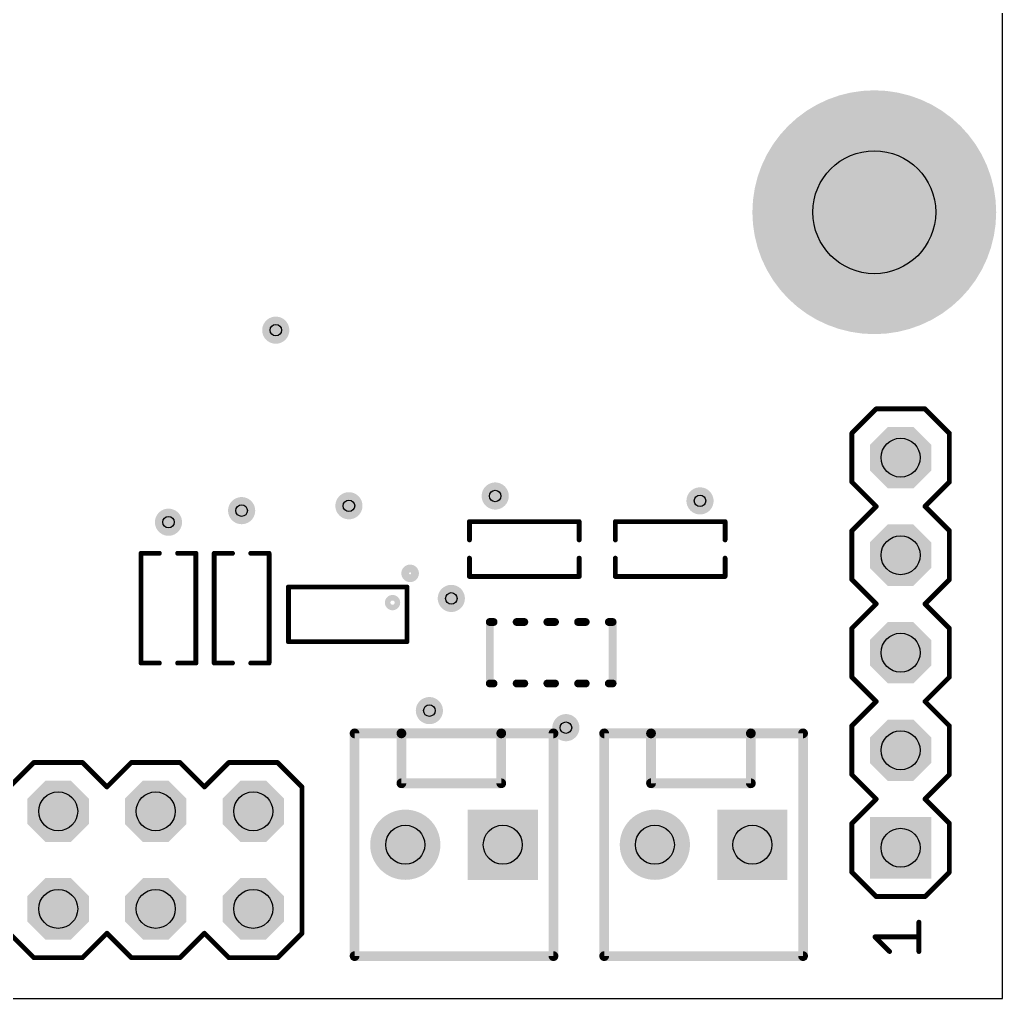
# Model space of a CAD drawing. Extents: x -132 to 146, y -142 to 112.
# Drawn here: x 120.46 to 146.05, y 0 to 25.49 of the extents above; entities that cross this region are included whole.
import ezdxf

# ---------------------------------------------------------------- set-up
doc = ezdxf.new("R2010")
doc.units = 0
for name, color, linetype in [('17', 82, 'CONTINUOUS'), ('18', 82, 'CONTINUOUS'), ('20', 7, 'CONTINUOUS'), ('21', 253, 'CONTINUOUS'), ('44', 253, 'CONTINUOUS')]:
    doc.layers.add(name, color=color, linetype=linetype)

# ---------------------------------------------------------------- blocks, each defined once
blk = doc.blocks.new('ROUNDP')
at = {"const_width": 0.5}
blk.add_lwpolyline([(0, -0.25, 1), (0, 0.25, 1), (0, -0.25)], format="xyb", dxfattribs=at)
blk = doc.blocks.new('OCTAGONP')
at = {"const_width": 0.5}
blk.add_lwpolyline([(-0.25, -0.1036), (-0.25, 0.1036), (-0.1036, 0.25), (0.1036, 0.25), (0.25, 0.1036), (0.25, -0.1036), (0.1036, -0.25), (-0.1036, -0.25), (-0.25, -0.1036), (-0.25, 0.1036)], dxfattribs=at)
blk = doc.blocks.new('SQUAREP')
blk.add_solid([(-0.5, -0.5), (0.5, -0.5), (-0.5, 0.5), (0.5, 0.5)])
blk = doc.blocks.new('ROUNDV')
at = {"const_width": 0.5}
blk.add_lwpolyline([(0, -0.25, 1), (0, 0.25, 1), (0, -0.25)], format="xyb", dxfattribs=at)

msp = doc.modelspace()

# ---------------------------------------------------------------- linework, layer by layer
at = {"layer": '20'}
for p, q in [((146.05, 0), (146.05, 101.9)), ((0, 0), (146.05, 0))]:
    msp.add_line(p, q, dxfattribs=at)
at = {"layer": '21'}
for points, const_width in [([(142.13, 14.715), (142.765, 15.35)], 0.127), ([(142.765, 15.35), (144.035, 15.35)], 0.127), ([(144.035, 15.35), (144.67, 14.715)], 0.127), ([(142.13, 13.445), (142.13, 14.715)], 0.127), ([(144.67, 14.715), (144.67, 13.445)], 0.127), ([(142.765, 12.81), (142.13, 13.445)], 0.127), ([(144.67, 13.445), (144.035, 12.81)], 0.127), ([(142.13, 12.175), (142.765, 12.81)], 0.127), ([(144.035, 12.81), (144.67, 12.175)], 0.127), ([(135.0288, 12.4144), (132.1712, 12.4144)], 0.127), ([(132.1712, 12.4144), (132.1712, 11.9381)], 0.127), ([(135.0288, 11.9381), (135.0288, 12.4144)], 0.127), ([(135.9712, 11.9381), (135.9712, 12.4144)], 0.127), ([(135.9712, 12.4144), (138.8288, 12.4144)], 0.127), ([(138.8288, 12.4144), (138.8288, 11.9381)], 0.127), ([(142.13, 10.905), (142.13, 12.175)], 0.127), ([(144.67, 12.175), (144.67, 10.905)], 0.127), ([(123.6186, 8.7312), (123.6186, 11.5888)], 0.127), ([(123.6186, 11.5888), (124.0949, 11.5888)], 0.127), ([(125.0474, 11.5888), (124.5711, 11.5888)], 0.127), ([(125.0474, 8.7312), (125.0474, 11.5888)], 0.127), ([(125.5236, 8.7312), (125.5236, 11.5888)], 0.127), ([(125.5236, 11.5888), (125.9999, 11.5888)], 0.127), ([(126.9524, 11.5888), (126.4761, 11.5888)], 0.127), ([(126.9524, 8.7312), (126.9524, 11.5888)], 0.127), ([(132.1712, 10.9856), (132.1712, 11.4619)], 0.127), ([(135.0288, 11.4619), (135.0288, 10.9856)], 0.127), ([(135.9712, 11.4619), (135.9712, 10.9856)], 0.127), ([(138.8288, 10.9856), (138.8288, 11.4619)], 0.127), ([(135.0288, 10.9856), (132.1712, 10.9856)], 0.127), ([(135.9712, 10.9856), (138.8288, 10.9856)], 0.127), ([(127.4562, 9.2874), (127.4562, 10.7124)], 0.127), ([(127.4562, 10.7124), (130.5438, 10.7124)], 0.127), ([(130.5438, 10.7124), (130.5438, 9.2874)], 0.127), ([(142.13, 10.905), (142.765, 10.27)], 0.127), ([(144.035, 10.27), (144.67, 10.905)], 0.127), ([(142.13, 9.635), (142.765, 10.27)], 0.127), ([(144.035, 10.27), (144.67, 9.635)], 0.127), ([(132.7, 8.2), (132.7, 9.8)], 0.2032), ([(132.7, 9.8), (132.8, 9.8)], 0.2032), ([(133.6, 9.8), (133.4, 9.8)], 0.2032), ([(134.4, 9.8), (134.2, 9.8)], 0.2032), ([(135.2, 9.8), (135, 9.8)], 0.2032), ([(135.8, 9.8), (135.9, 9.8)], 0.2032), ([(135.9, 9.8), (135.9, 8.2)], 0.2032), ([(142.13, 8.365), (142.13, 9.635)], 0.127), ([(144.67, 9.635), (144.67, 8.365)], 0.127), ([(130.5438, 9.2874), (127.4562, 9.2874)], 0.127), ([(124.0949, 8.7312), (123.6186, 8.7312)], 0.127), ([(124.5711, 8.7312), (125.0474, 8.7312)], 0.127), ([(125.9999, 8.7312), (125.5236, 8.7312)], 0.127), ([(126.4761, 8.7312), (126.9524, 8.7312)], 0.127), ([(132.8, 8.2), (132.7, 8.2)], 0.2032), ([(133.4, 8.2), (133.6, 8.2)], 0.2032), ([(134.2, 8.2), (134.4, 8.2)], 0.2032), ([(135, 8.2), (135.2, 8.2)], 0.2032), ([(135.9, 8.2), (135.8, 8.2)], 0.2032), ([(142.765, 7.73), (142.13, 8.365)], 0.127), ([(144.67, 8.365), (144.035, 7.73)], 0.127), ([(142.13, 7.095), (142.765, 7.73)], 0.127), ([(144.035, 7.73), (144.67, 7.095)], 0.127), ([(129.18, 6.9), (130.4, 6.9)], 0.254), ([(129.18, 1.1), (129.18, 6.9)], 0.254), ([(130.4, 6.9), (133, 6.9)], 0.254), ([(130.4, 6.9), (130.4, 5.6)], 0.254), ([(133, 6.9), (134.36, 6.9)], 0.254), ([(133, 5.6), (133, 6.9)], 0.254), ([(134.36, 6.9), (134.36, 1.1)], 0.254), ([(135.68, 6.9), (136.9, 6.9)], 0.254), ([(135.68, 1.1), (135.68, 6.9)], 0.254), ([(136.9, 6.9), (139.5, 6.9)], 0.254), ([(136.9, 6.9), (136.9, 5.6)], 0.254), ([(139.5, 6.9), (140.86, 6.9)], 0.254), ([(139.5, 5.6), (139.5, 6.9)], 0.254), ([(140.86, 6.9), (140.86, 1.1)], 0.254), ([(142.13, 5.825), (142.13, 7.095)], 0.127), ([(144.67, 7.095), (144.67, 5.825)], 0.127), ([(120.825, 6.14), (120.19, 5.505)], 0.127), ([(120.825, 6.14), (122.095, 6.14)], 0.127), ([(122.095, 6.14), (122.73, 5.505)], 0.127), ([(122.73, 5.505), (123.365, 6.14)], 0.127), ([(123.365, 6.14), (124.635, 6.14)], 0.127), ([(124.635, 6.14), (125.27, 5.505)], 0.127), ([(125.27, 5.505), (125.905, 6.14)], 0.127), ([(125.905, 6.14), (127.175, 6.14)], 0.127), ([(127.175, 6.14), (127.81, 5.505)], 0.127), ([(142.765, 5.19), (142.13, 5.825)], 0.127), ([(144.67, 5.825), (144.035, 5.19)], 0.127), ([(130.4, 5.6), (133, 5.6)], 0.254), ([(136.9, 5.6), (139.5, 5.6)], 0.254), ([(127.81, 5.505), (127.81, 1.695)], 0.127), ([(142.13, 4.555), (142.765, 5.19)], 0.127), ([(144.035, 5.19), (144.67, 4.555)], 0.127), ([(142.13, 3.285), (142.13, 4.555)], 0.127), ([(144.67, 4.555), (144.67, 3.285)], 0.127), ([(142.13, 3.285), (142.765, 2.65)], 0.127), ([(144.035, 2.65), (144.67, 3.285)], 0.127), ([(142.765, 2.65), (144.035, 2.65)], 0.127), ([(143.8763, 1.2198), (143.8763, 1.9825)], 0.127), ([(120.19, 1.695), (120.825, 1.06)], 0.127), ([(122.73, 1.695), (122.095, 1.06)], 0.127), ([(123.365, 1.06), (122.73, 1.695)], 0.127), ([(125.27, 1.695), (124.635, 1.06)], 0.127), ([(125.905, 1.06), (125.27, 1.695)], 0.127), ([(127.81, 1.695), (127.175, 1.06)], 0.127), ([(143.1137, 1.2198), (142.7323, 1.6011)], 0.127), ([(142.7323, 1.6011), (143.8763, 1.6011)], 0.127), ([(122.095, 1.06), (120.825, 1.06)], 0.127), ([(124.635, 1.06), (123.365, 1.06)], 0.127), ([(127.175, 1.06), (125.905, 1.06)], 0.127), ([(134.36, 1.1), (129.18, 1.1)], 0.254), ([(140.86, 1.1), (135.68, 1.1)], 0.254)]:
    msp.add_lwpolyline(points, dxfattribs=dict(at, const_width=const_width))
for points, const_width in [([(142.765, 15.3818, 1), (142.765, 15.3183)], 0.0635), ([(142.7875, 15.3275, 1), (142.7425, 15.3725)], 0.0635), ([(144.0575, 15.3725, 1), (144.0125, 15.3275)], 0.0635), ([(144.035, 15.3183, 1), (144.035, 15.3818)], 0.0635), ([(142.1075, 14.7375, 1), (142.1525, 14.6925)], 0.0635), ([(142.1617, 14.715, 1), (142.0983, 14.715)], 0.0635), ([(144.7018, 14.715, 1), (144.6383, 14.715)], 0.0635), ([(144.6475, 14.6925, 1), (144.6925, 14.7375)], 0.0635), ([(142.1525, 13.4675, 1), (142.1075, 13.4225)], 0.0635), ([(142.0983, 13.445, 1), (142.1617, 13.445)], 0.0635), ([(144.6383, 13.445, 1), (144.7018, 13.445)], 0.0635), ([(144.6925, 13.4225, 1), (144.6475, 13.4675)], 0.0635), ([(142.7875, 12.7875, 1), (142.7425, 12.8325)], 0.0635), ([(142.7425, 12.7875, 1), (142.7875, 12.8325)], 0.0635), ([(144.0575, 12.8325, 1), (144.0125, 12.7875)], 0.0635), ([(144.0125, 12.8325, 1), (144.0575, 12.7875)], 0.0635), ([(132.1712, 12.4462, 1), (132.1712, 12.3826)], 0.0635), ([(132.2029, 12.4144, 1), (132.1395, 12.4144)], 0.0635), ([(135.0606, 12.4144, 1), (134.9971, 12.4144)], 0.0635), ([(135.0288, 12.3826, 1), (135.0288, 12.4462)], 0.0635), ([(135.9712, 12.4462, 1), (135.9712, 12.3826)], 0.0635), ([(136.0029, 12.4144, 1), (135.9395, 12.4144)], 0.0635), ([(138.8605, 12.4144, 1), (138.7971, 12.4144)], 0.0635), ([(138.8288, 12.3826, 1), (138.8288, 12.4462)], 0.0635), ([(142.1075, 12.1975, 1), (142.1525, 12.1525)], 0.0635), ([(142.1617, 12.175, 1), (142.0983, 12.175)], 0.0635), ([(144.7018, 12.175, 1), (144.6383, 12.175)], 0.0635), ([(144.6475, 12.1525, 1), (144.6925, 12.1975)], 0.0635), ([(132.1395, 11.9381, 1), (132.2029, 11.9381)], 0.0635), ([(134.9971, 11.9381, 1), (135.0606, 11.9381)], 0.0635), ([(135.9395, 11.9381, 1), (136.0029, 11.9381)], 0.0635), ([(138.7971, 11.9381, 1), (138.8605, 11.9381)], 0.0635), ([(123.6504, 11.5888, 1), (123.5868, 11.5888)], 0.0635), ([(123.6186, 11.6206, 1), (123.6186, 11.5571)], 0.0635), ([(124.0949, 11.5571, 1), (124.0949, 11.6206)], 0.0635), ([(124.5711, 11.6206, 1), (124.5711, 11.5571)], 0.0635), ([(125.0792, 11.5888, 1), (125.0157, 11.5888)], 0.0635), ([(125.0474, 11.5571, 1), (125.0474, 11.6206)], 0.0635), ([(125.5554, 11.5888, 1), (125.4918, 11.5888)], 0.0635), ([(125.5236, 11.6206, 1), (125.5236, 11.5571)], 0.0635), ([(125.9999, 11.5571, 1), (125.9999, 11.6206)], 0.0635), ([(126.4761, 11.6206, 1), (126.4761, 11.5571)], 0.0635), ([(126.9842, 11.5888, 1), (126.9207, 11.5888)], 0.0635), ([(126.9524, 11.5571, 1), (126.9524, 11.6206)], 0.0635), ([(132.2029, 11.4619, 1), (132.1395, 11.4619)], 0.0635), ([(135.0606, 11.4619, 1), (134.9971, 11.4619)], 0.0635), ([(136.0029, 11.4619, 1), (135.9395, 11.4619)], 0.0635), ([(138.8605, 11.4619, 1), (138.7971, 11.4619)], 0.0635), ([(130.6256, 10.9652, 1), (130.6256, 11.1684, 1), (130.6256, 10.9652)], 0.254), ([(132.1712, 11.0174, 1), (132.1712, 10.9538)], 0.0635), ([(132.1395, 10.9856, 1), (132.2029, 10.9856)], 0.0635), ([(134.9971, 10.9856, 1), (135.0606, 10.9856)], 0.0635), ([(135.0288, 10.9538, 1), (135.0288, 11.0174)], 0.0635), ([(135.9712, 11.0174, 1), (135.9712, 10.9538)], 0.0635), ([(135.9395, 10.9856, 1), (136.0029, 10.9856)], 0.0635), ([(138.7971, 10.9856, 1), (138.8605, 10.9856)], 0.0635), ([(138.8288, 10.9538, 1), (138.8288, 11.0174)], 0.0635), ([(127.4562, 10.7442, 1), (127.4562, 10.6806)], 0.0635), ([(127.488, 10.7124, 1), (127.4245, 10.7124)], 0.0635), ([(130.5755, 10.7124, 1), (130.5121, 10.7124)], 0.0635), ([(130.5438, 10.6806, 1), (130.5438, 10.7442)], 0.0635), ([(142.1525, 10.9275, 1), (142.1075, 10.8825)], 0.0635), ([(142.0983, 10.905, 1), (142.1617, 10.905)], 0.0635), ([(144.6383, 10.905, 1), (144.7018, 10.905)], 0.0635), ([(144.6925, 10.8825, 1), (144.6475, 10.9275)], 0.0635), ([(130.1684, 10.233, 1), (130.1684, 10.3766, 1), (130.1684, 10.233)], 0.254), ([(142.7875, 10.2475, 1), (142.7425, 10.2925)], 0.0635), ([(142.7425, 10.2475, 1), (142.7875, 10.2925)], 0.0635), ([(144.0575, 10.2925, 1), (144.0125, 10.2475)], 0.0635), ([(144.0125, 10.2925, 1), (144.0575, 10.2475)], 0.0635), ([(132.7508, 9.8, 1), (132.6492, 9.8)], 0.1016), ([(132.7, 9.8508, 1), (132.7, 9.7492)], 0.1016), ([(132.8, 9.7492, 1), (132.8, 9.8508)], 0.1016), ([(133.4, 9.8508, 1), (133.4, 9.7492)], 0.1016), ([(133.6, 9.7492, 1), (133.6, 9.8508)], 0.1016), ([(134.2, 9.8508, 1), (134.2, 9.7492)], 0.1016), ([(134.4, 9.7492, 1), (134.4, 9.8508)], 0.1016), ([(135, 9.8508, 1), (135, 9.7492)], 0.1016), ([(135.2, 9.7492, 1), (135.2, 9.8508)], 0.1016), ([(135.8, 9.8508, 1), (135.8, 9.7492)], 0.1016), ([(135.9508, 9.8, 1), (135.8492, 9.8)], 0.1016), ([(135.9, 9.7492, 1), (135.9, 9.8508)], 0.1016), ([(142.1075, 9.6575, 1), (142.1525, 9.6125)], 0.0635), ([(142.1617, 9.635, 1), (142.0983, 9.635)], 0.0635), ([(144.7018, 9.635, 1), (144.6383, 9.635)], 0.0635), ([(144.6475, 9.6125, 1), (144.6925, 9.6575)], 0.0635), ([(127.4562, 9.3192, 1), (127.4562, 9.2556)], 0.0635), ([(127.4245, 9.2874, 1), (127.488, 9.2874)], 0.0635), ([(130.5121, 9.2874, 1), (130.5755, 9.2874)], 0.0635), ([(130.5438, 9.2556, 1), (130.5438, 9.3192)], 0.0635), ([(123.5868, 8.7312, 1), (123.6504, 8.7312)], 0.0635), ([(123.6186, 8.763, 1), (123.6186, 8.6995)], 0.0635), ([(124.0949, 8.6995, 1), (124.0949, 8.763)], 0.0635), ([(124.5711, 8.763, 1), (124.5711, 8.6995)], 0.0635), ([(125.0157, 8.7312, 1), (125.0792, 8.7312)], 0.0635), ([(125.0474, 8.6995, 1), (125.0474, 8.763)], 0.0635), ([(125.4918, 8.7312, 1), (125.5554, 8.7312)], 0.0635), ([(125.5236, 8.763, 1), (125.5236, 8.6995)], 0.0635), ([(125.9999, 8.6995, 1), (125.9999, 8.763)], 0.0635), ([(126.4761, 8.763, 1), (126.4761, 8.6995)], 0.0635), ([(126.9207, 8.7312, 1), (126.9842, 8.7312)], 0.0635), ([(126.9524, 8.6995, 1), (126.9524, 8.763)], 0.0635), ([(132.7, 8.2508, 1), (132.7, 8.1492)], 0.1016), ([(132.6492, 8.2, 1), (132.7508, 8.2)], 0.1016), ([(132.8, 8.1492, 1), (132.8, 8.2508)], 0.1016), ([(133.4, 8.2508, 1), (133.4, 8.1492)], 0.1016), ([(133.6, 8.1492, 1), (133.6, 8.2508)], 0.1016), ([(134.2, 8.2508, 1), (134.2, 8.1492)], 0.1016), ([(134.4, 8.1492, 1), (134.4, 8.2508)], 0.1016), ([(135, 8.2508, 1), (135, 8.1492)], 0.1016), ([(135.2, 8.1492, 1), (135.2, 8.2508)], 0.1016), ([(135.8, 8.2508, 1), (135.8, 8.1492)], 0.1016), ([(135.8492, 8.2, 1), (135.9508, 8.2)], 0.1016), ([(135.9, 8.1492, 1), (135.9, 8.2508)], 0.1016), ([(142.1525, 8.3875, 1), (142.1075, 8.3425)], 0.0635), ([(142.0983, 8.365, 1), (142.1617, 8.365)], 0.0635), ([(144.6383, 8.365, 1), (144.7018, 8.365)], 0.0635), ([(144.6925, 8.3425, 1), (144.6475, 8.3875)], 0.0635), ([(142.7875, 7.7075, 1), (142.7425, 7.7525)], 0.0635), ([(142.7425, 7.7075, 1), (142.7875, 7.7525)], 0.0635), ([(144.0575, 7.7525, 1), (144.0125, 7.7075)], 0.0635), ([(144.0125, 7.7525, 1), (144.0575, 7.7075)], 0.0635), ([(129.18, 6.9635, 1), (129.18, 6.8365)], 0.127), ([(129.2435, 6.9, 1), (129.1165, 6.9)], 0.127), ([(130.4, 6.9635, 1), (130.4, 6.8365)], 0.127), ([(130.4635, 6.9, 1), (130.3365, 6.9)], 0.127), ([(130.4, 6.8365, 1), (130.4, 6.9635)], 0.127), ([(133, 6.9635, 1), (133, 6.8365)], 0.127), ([(133.0635, 6.9, 1), (132.9365, 6.9)], 0.127), ([(133, 6.8365, 1), (133, 6.9635)], 0.127), ([(134.4235, 6.9, 1), (134.2965, 6.9)], 0.127), ([(134.36, 6.8365, 1), (134.36, 6.9635)], 0.127), ([(135.68, 6.9635, 1), (135.68, 6.8365)], 0.127), ([(135.7435, 6.9, 1), (135.6165, 6.9)], 0.127), ([(136.9, 6.9635, 1), (136.9, 6.8365)], 0.127), ([(136.9635, 6.9, 1), (136.8365, 6.9)], 0.127), ([(136.9, 6.8365, 1), (136.9, 6.9635)], 0.127), ([(139.5, 6.9635, 1), (139.5, 6.8365)], 0.127), ([(139.5635, 6.9, 1), (139.4365, 6.9)], 0.127), ([(139.5, 6.8365, 1), (139.5, 6.9635)], 0.127), ([(140.9235, 6.9, 1), (140.7965, 6.9)], 0.127), ([(140.86, 6.8365, 1), (140.86, 6.9635)], 0.127), ([(142.1075, 7.1175, 1), (142.1525, 7.0725)], 0.0635), ([(142.1617, 7.095, 1), (142.0983, 7.095)], 0.0635), ([(144.7018, 7.095, 1), (144.6383, 7.095)], 0.0635), ([(144.6475, 7.0725, 1), (144.6925, 7.1175)], 0.0635), ([(120.825, 6.1718, 1), (120.825, 6.1083)], 0.0635), ([(120.8475, 6.1175, 1), (120.8025, 6.1625)], 0.0635), ([(122.1175, 6.1625, 1), (122.0725, 6.1175)], 0.0635), ([(122.095, 6.1083, 1), (122.095, 6.1718)], 0.0635), ([(123.365, 6.1718, 1), (123.365, 6.1083)], 0.0635), ([(123.3875, 6.1175, 1), (123.3425, 6.1625)], 0.0635), ([(124.6575, 6.1625, 1), (124.6125, 6.1175)], 0.0635), ([(124.635, 6.1083, 1), (124.635, 6.1718)], 0.0635), ([(125.905, 6.1718, 1), (125.905, 6.1083)], 0.0635), ([(125.9275, 6.1175, 1), (125.8825, 6.1625)], 0.0635), ([(127.1975, 6.1625, 1), (127.1525, 6.1175)], 0.0635), ([(127.175, 6.1083, 1), (127.175, 6.1718)], 0.0635), ([(142.1525, 5.8475, 1), (142.1075, 5.8025)], 0.0635), ([(144.6925, 5.8025, 1), (144.6475, 5.8475)], 0.0635), ([(130.4, 5.6635, 1), (130.4, 5.5365)], 0.127), ([(130.3365, 5.6, 1), (130.4635, 5.6)], 0.127), ([(132.9365, 5.6, 1), (133.0635, 5.6)], 0.127), ([(133, 5.5365, 1), (133, 5.6635)], 0.127), ([(136.9, 5.6635, 1), (136.9, 5.5365)], 0.127), ([(136.8365, 5.6, 1), (136.9635, 5.6)], 0.127), ([(139.4365, 5.6, 1), (139.5635, 5.6)], 0.127), ([(139.5, 5.5365, 1), (139.5, 5.6635)], 0.127), ([(142.0983, 5.825, 1), (142.1617, 5.825)], 0.0635), ([(144.6383, 5.825, 1), (144.7018, 5.825)], 0.0635), ([(122.7075, 5.5275, 1), (122.7525, 5.4825)], 0.0635), ([(122.7075, 5.4825, 1), (122.7525, 5.5275)], 0.0635), ([(125.2475, 5.5275, 1), (125.2925, 5.4825)], 0.0635), ([(125.2475, 5.4825, 1), (125.2925, 5.5275)], 0.0635), ([(127.8418, 5.505, 1), (127.7782, 5.505)], 0.0635), ([(127.7875, 5.4825, 1), (127.8325, 5.5275)], 0.0635), ([(142.7875, 5.1675, 1), (142.7425, 5.2125)], 0.0635), ([(142.7425, 5.1675, 1), (142.7875, 5.2125)], 0.0635), ([(144.0575, 5.2125, 1), (144.0125, 5.1675)], 0.0635), ([(144.0125, 5.2125, 1), (144.0575, 5.1675)], 0.0635), ([(142.1075, 4.5775, 1), (142.1525, 4.5325)], 0.0635), ([(142.1617, 4.555, 1), (142.0983, 4.555)], 0.0635), ([(144.7018, 4.555, 1), (144.6383, 4.555)], 0.0635), ([(144.6475, 4.5325, 1), (144.6925, 4.5775)], 0.0635), ([(142.1525, 3.3075, 1), (142.1075, 3.2625)], 0.0635), ([(144.6925, 3.2625, 1), (144.6475, 3.3075)], 0.0635), ([(142.0983, 3.285, 1), (142.1617, 3.285)], 0.0635), ([(144.6383, 3.285, 1), (144.7018, 3.285)], 0.0635), ([(142.765, 2.6818, 1), (142.765, 2.6182)], 0.0635), ([(142.7425, 2.6275, 1), (142.7875, 2.6725)], 0.0635), ([(144.0125, 2.6725, 1), (144.0575, 2.6275)], 0.0635), ([(144.035, 2.6182, 1), (144.035, 2.6818)], 0.0635), ([(143.9081, 1.9825, 1), (143.8446, 1.9825)], 0.0635), ([(122.7525, 1.7175, 1), (122.7075, 1.6725)], 0.0635), ([(122.7525, 1.6725, 1), (122.7075, 1.7175)], 0.0635), ([(125.2925, 1.7175, 1), (125.2475, 1.6725)], 0.0635), ([(125.2925, 1.6725, 1), (125.2475, 1.7175)], 0.0635), ([(127.7782, 1.695, 1), (127.8418, 1.695)], 0.0635), ([(127.8325, 1.6725, 1), (127.7875, 1.7175)], 0.0635), ([(142.7323, 1.6329, 1), (142.7323, 1.5694)], 0.0635), ([(142.7548, 1.6236, 1), (142.7099, 1.5787)], 0.0635), ([(143.8763, 1.5694, 1), (143.8763, 1.6329)], 0.0635), ([(120.825, 1.0917, 1), (120.825, 1.0283)], 0.0635), ([(120.8025, 1.0375, 1), (120.8475, 1.0825)], 0.0635), ([(122.0725, 1.0825, 1), (122.1175, 1.0375)], 0.0635), ([(122.095, 1.0283, 1), (122.095, 1.0917)], 0.0635), ([(123.365, 1.0917, 1), (123.365, 1.0283)], 0.0635), ([(123.3425, 1.0375, 1), (123.3875, 1.0825)], 0.0635), ([(124.6125, 1.0825, 1), (124.6575, 1.0375)], 0.0635), ([(124.635, 1.0283, 1), (124.635, 1.0917)], 0.0635), ([(125.905, 1.0917, 1), (125.905, 1.0283)], 0.0635), ([(125.8825, 1.0375, 1), (125.9275, 1.0825)], 0.0635), ([(127.1525, 1.0825, 1), (127.1975, 1.0375)], 0.0635), ([(127.175, 1.0283, 1), (127.175, 1.0917)], 0.0635), ([(129.18, 1.1635, 1), (129.18, 1.0365)], 0.127), ([(129.1165, 1.1, 1), (129.2435, 1.1)], 0.127), ([(134.2965, 1.1, 1), (134.4235, 1.1)], 0.127), ([(134.36, 1.0365, 1), (134.36, 1.1635)], 0.127), ([(135.68, 1.1635, 1), (135.68, 1.0365)], 0.127), ([(135.6165, 1.1, 1), (135.7435, 1.1)], 0.127), ([(140.7965, 1.1, 1), (140.9235, 1.1)], 0.127), ([(140.86, 1.0365, 1), (140.86, 1.1635)], 0.127), ([(143.0912, 1.1973, 1), (143.1361, 1.2423)], 0.0635), ([(143.8446, 1.2198, 1), (143.9081, 1.2198)], 0.0635)]:
    msp.add_lwpolyline(points, format="xyb", dxfattribs=dict(at, const_width=const_width))
at = {"layer": '44'}
for centre, radius in [((142.715, 20.4705), 1.6), ((127.127, 17.399), 0.15), ((143.4, 14.08), 0.508), ((132.842, 13.081), 0.15), ((138.176, 12.954), 0.15), ((126.238, 12.7), 0.15), ((129.032, 12.827), 0.15), ((124.333, 12.3985), 0.15), ((143.4, 11.54), 0.508), ((131.699, 10.414), 0.15), ((143.4, 9), 0.508), ((131.1275, 7.493), 0.15), ((134.6835, 7.0485), 0.15), ((143.4, 6.46), 0.508), ((121.46, 4.87), 0.508), ((124, 4.87), 0.508), ((126.54, 4.87), 0.508), ((130.5, 4), 0.508), ((133.04, 4), 0.508), ((137, 4), 0.508), ((139.54, 4), 0.508), ((143.4, 3.92), 0.508), ((121.46, 2.33), 0.508), ((124, 2.33), 0.508), ((126.54, 2.33), 0.508)]:
    msp.add_circle(centre, radius, dxfattribs=at)

# ---------------------------------------------------------------- block references
at = {"layer": '17'}
for name, p, xscale, yscale in [('ROUNDP', (142.715, 20.4705), 6.35, 6.35), ('ROUNDP', (142.715, 20.4705), 6.35, 6.35), ('OCTAGONP', (121.46, 4.87), 1.6002, 1.6002), ('OCTAGONP', (121.46, 4.87), 1.6002, 1.6002), ('OCTAGONP', (124, 4.87), 1.6002, 1.6002), ('OCTAGONP', (124, 4.87), 1.6002, 1.6002), ('OCTAGONP', (126.54, 4.87), 1.6002, 1.6002), ('OCTAGONP', (126.54, 4.87), 1.6002, 1.6002), ('ROUNDP', (130.5, 4), 1.8288, 1.8288), ('ROUNDP', (130.5, 4), 1.8288, 1.8288), ('SQUAREP', (133.04, 4), 1.8288, 1.8288), ('SQUAREP', (133.04, 4), 1.8288, 1.8288), ('ROUNDP', (137, 4), 1.8288, 1.8288), ('ROUNDP', (137, 4), 1.8288, 1.8288), ('SQUAREP', (139.54, 4), 1.8288, 1.8288), ('SQUAREP', (139.54, 4), 1.8288, 1.8288), ('OCTAGONP', (121.46, 2.33), 1.6002, 1.6002), ('OCTAGONP', (121.46, 2.33), 1.6002, 1.6002), ('OCTAGONP', (124, 2.33), 1.6002, 1.6002), ('OCTAGONP', (124, 2.33), 1.6002, 1.6002), ('OCTAGONP', (126.54, 2.33), 1.6002, 1.6002), ('OCTAGONP', (126.54, 2.33), 1.6002, 1.6002)]:
    msp.add_blockref(name, p, dxfattribs=dict(at, xscale=xscale, yscale=yscale))
at = {"layer": '17', "xscale": 1.6002, "yscale": 1.6002, "rotation": 90}
for name, p in [('OCTAGONP', (143.4, 14.08)), ('OCTAGONP', (143.4, 14.08)), ('OCTAGONP', (143.4, 11.54)), ('OCTAGONP', (143.4, 11.54)), ('OCTAGONP', (143.4, 9)), ('OCTAGONP', (143.4, 9)), ('OCTAGONP', (143.4, 6.46)), ('OCTAGONP', (143.4, 6.46)), ('SQUAREP', (143.4, 3.92)), ('SQUAREP', (143.4, 3.92))]:
    msp.add_blockref(name, p, dxfattribs=at)
at = {"layer": '18', "xscale": 0.7064, "yscale": 0.7064}
for p in [(127.127, 17.399), (132.842, 13.081), (126.238, 12.7), (129.032, 12.827), (138.176, 12.954), (124.333, 12.3985), (131.699, 10.414), (131.1275, 7.493), (134.6835, 7.0485)]:
    msp.add_blockref('ROUNDV', p, dxfattribs=at)

doc.saveas('drawing.dxf')
